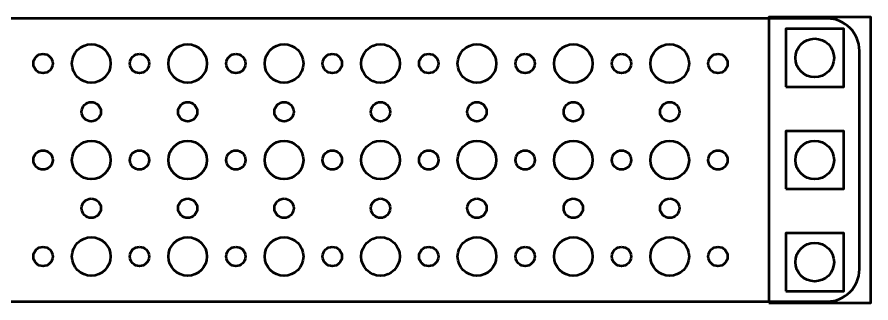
# Model space of a CAD drawing. Header units: centimetres. Extents: x -24.1 to 24.1, y -8.2 to 14.1.
# Drawn here: x 10.85 to 24.13, y -8.22 to -3.78 of the extents above; entities that cross this region are included whole.
import ezdxf

# ---------------------------------------------------------------- set-up
doc = ezdxf.new("R2010")
doc.units = ezdxf.units.CM
doc.header["$MEASUREMENT"] = 0
doc.layers.add('Layer 1', color=7, linetype='Continuous')

msp = doc.modelspace()

# ---------------------------------------------------------------- linework, layer by layer
at = {"layer": 'Layer 1', "color": 4, "lineweight": 53}
for points in [[(22.54249, -8.2225), (24.12999, -8.2225), (24.12999, -3.7775), (22.54249, -3.7775), (22.54249, -8.2225)], [(22.80602, -4.8625), (23.70602, -4.8625), (23.70602, -3.9625), (22.80602, -3.9625), (22.80602, -4.8625)], [(22.80602, -6.45), (23.70602, -6.45), (23.70602, -5.55), (22.80602, -5.55), (22.80602, -6.45)], [(22.80602, -8.0375), (23.70602, -8.0375), (23.70602, -7.1375), (22.80602, -7.1375), (22.80602, -8.0375)]]:
    msp.add_lwpolyline(points, close=True, dxfattribs=at)
at = {"layer": 'Layer 1', "lineweight": 53}
for centre, major_axis in [((23.256, -4.4125), (0, 0.3)), ((12.00001, -4.50001), (0, 0.30001)), ((13.50001, -4.50001), (0, 0.30001)), ((15.00001, -4.50001), (0, 0.30001)), ((16.50001, -4.50001), (0, 0.30001)), ((18.00001, -4.50001), (0, 0.30001)), ((19.50001, -4.50001), (0, 0.30001)), ((21.00001, -4.50001), (0, 0.30001)), ((11.25, -4.5), (0, 0.15)), ((12.75, -4.5), (0, 0.15)), ((14.25, -4.5), (0, 0.15)), ((15.75, -4.5), (0, 0.15)), ((17.25, -4.5), (0, 0.15)), ((18.75, -4.5), (0, 0.15)), ((20.25, -4.5), (0, 0.15)), ((21.75, -4.5), (0, 0.15)), ((12, -5.25), (0, 0.15)), ((13.5, -5.25), (0, 0.15)), ((15, -5.25), (0, 0.15)), ((16.5, -5.25), (0, 0.15)), ((18, -5.25), (0, 0.15)), ((19.5, -5.25), (0, 0.15)), ((21, -5.25), (0, 0.15)), ((12.00001, -6.00001), (0, 0.30001)), ((13.50001, -6.00001), (0, 0.30001)), ((15.00001, -6.00001), (0, 0.30001)), ((16.50001, -6.00001), (0, 0.30001)), ((18.00001, -6.00001), (0, 0.30001)), ((19.50001, -6.00001), (0, 0.30001)), ((21.00001, -6.00001), (0, 0.30001)), ((23.256, -6), (0, 0.3)), ((11.25, -6), (0, 0.15)), ((12.75, -6), (0, 0.15)), ((14.25, -6), (0, 0.15)), ((15.75, -6), (0, 0.15)), ((17.25, -6), (0, 0.15)), ((18.75, -6), (0, 0.15)), ((20.25, -6), (0, 0.15)), ((21.75, -6), (0, 0.15)), ((12, -6.75), (0, 0.15)), ((13.5, -6.75), (0, 0.15)), ((15, -6.75), (0, 0.15)), ((16.5, -6.75), (0, 0.15)), ((18, -6.75), (0, 0.15)), ((19.5, -6.75), (0, 0.15)), ((21, -6.75), (0, 0.15)), ((12.00001, -7.50001), (0, 0.30001)), ((13.50001, -7.50001), (0, 0.30001)), ((15.00001, -7.50001), (0, 0.30001)), ((16.50001, -7.50001), (0, 0.30001)), ((18.00001, -7.50001), (0, 0.30001)), ((19.50001, -7.50001), (0, 0.30001)), ((21.00001, -7.50001), (0, 0.30001)), ((23.256, -7.5875), (0, 0.3)), ((11.25, -7.5), (0, 0.15)), ((12.75, -7.5), (0, 0.15)), ((14.25, -7.5), (0, 0.15)), ((15.75, -7.5), (0, 0.15)), ((17.25, -7.5), (0, 0.15)), ((18.75, -7.5), (0, 0.15)), ((20.25, -7.5), (0, 0.15)), ((21.75, -7.5), (0, 0.15))]:
    msp.add_ellipse(centre, major_axis=major_axis, ratio=1, dxfattribs=at)
at = {"layer": 'Layer 1', "color": 4, "lineweight": 53}
for centre in [(23.25602, -4.4125), (23.25602, -6), (23.25602, -7.5875)]:
    msp.add_ellipse(centre, major_axis=(0, 0.3), ratio=1, dxfattribs=at)
at = {"layer": 'Layer 1', "lineweight": 53}
msp.add_open_spline([(-23.95, -7.7), (-23.95, -7.7), (-23.95, -4.3), (-23.95, -4.3), (-23.95, -4.3), (-23.95, -4.02386), (-23.72614, -3.8), (-23.45, -3.8), (-23.45, -3.8), (-23.45, -3.8), (23.45, -3.8), (23.45, -3.8), (23.45, -3.8), (23.72614, -3.8), (23.95, -4.02386), (23.95, -4.3), (23.95, -4.3), (23.95, -4.3), (23.95, -7.7), (23.95, -7.7), (23.95, -7.7), (23.95, -7.97614), (23.72614, -8.2), (23.45, -8.2), (23.45, -8.2), (23.45, -8.2), (-23.45, -8.2), (-23.45, -8.2), (-23.45, -8.2), (-23.72614, -8.2), (-23.95, -7.97614), (-23.95, -7.7)], degree=3, knots=[0, 0, 0, 0, 0.11111111, 0.11111111, 0.11111111, 0.11111111, 0.22222222, 0.22222222, 0.22222222, 0.22222222, 0.33333333, 0.33333333, 0.33333333, 0.33333333, 0.44444444, 0.44444444, 0.44444444, 0.44444444, 0.55555556, 0.55555556, 0.55555556, 0.55555556, 0.66666667, 0.66666667, 0.66666667, 0.66666667, 0.77777778, 0.77777778, 0.77777778, 0.77777778, 1, 1, 1, 1], dxfattribs=at)

doc.saveas('drawing.dxf')
